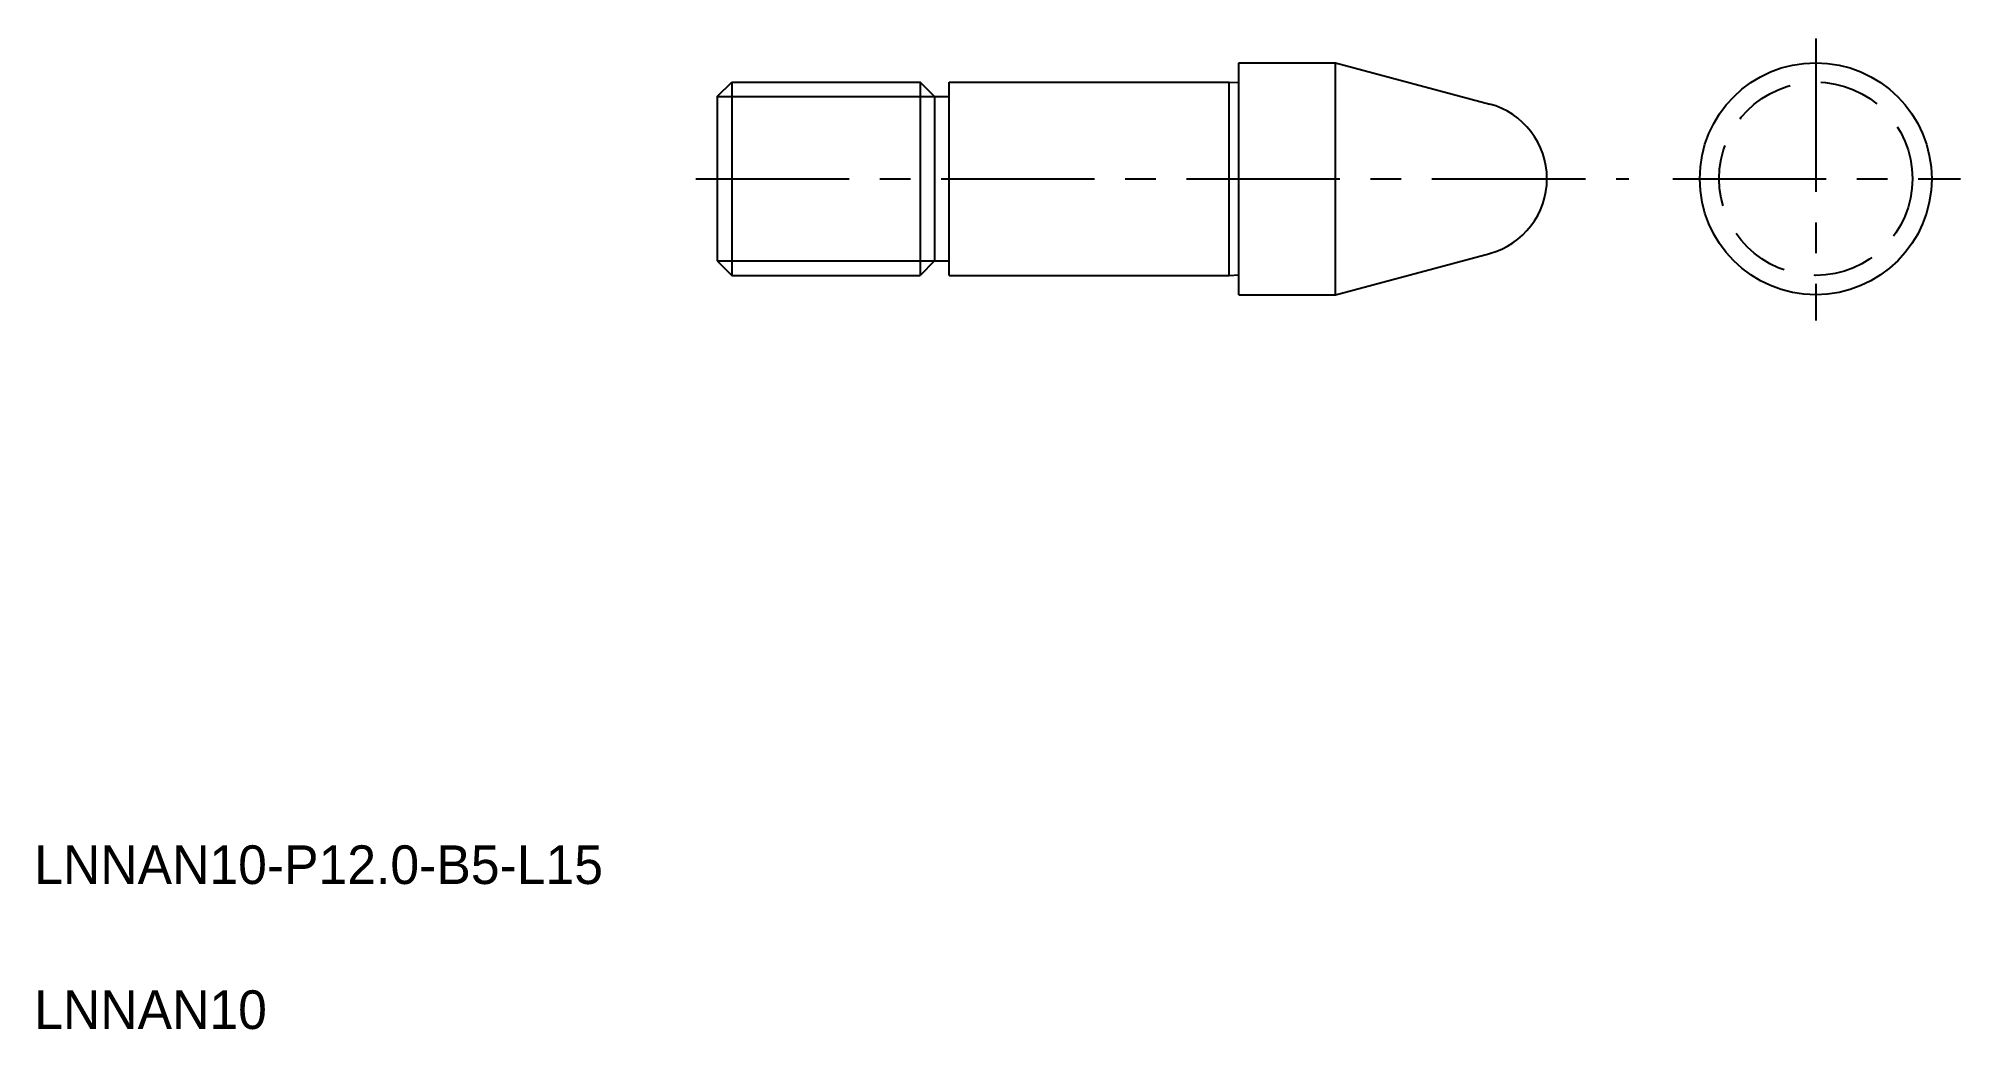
# Model space of a CAD drawing. Extents: x 5.2 to 104.7, y 5 to 56.2.
import ezdxf

# ---------------------------------------------------------------- set-up
doc = ezdxf.new("R2010")
doc.units = 0
doc.header["$LTSCALE"] = 0.25
doc.linetypes.add('CENTER', pattern=[50.8, 31.75, -6.35, 6.35, -6.35])
doc.linetypes.add('DASHED', pattern=[19.05, 12.7, -6.35])
doc.layers.get('0').update_dxf_attribs({"linetype": 'CONTINUOUS'})
doc.layers.add('CENTER', color=1, linetype='CENTER')

msp = doc.modelspace()

# ---------------------------------------------------------------- linework, layer by layer
at = {"linetype": 'CONTINUOUS'}
for p, q in [((67.344, 54.987), (72.344, 54.987)), ((67.344, 42.987), (67.344, 54.987)), ((72.344, 54.987), (80.317, 52.851)), ((72.344, 42.987), (72.344, 54.987)), ((40.344, 53.237), (41.094, 53.987)), ((41.094, 53.987), (50.844, 53.987)), ((41.094, 53.987), (41.094, 43.987)), ((51.594, 53.237), (50.844, 53.987)), ((50.844, 53.987), (50.844, 43.987)), ((52.344, 53.987), (66.844, 53.987)), ((52.344, 43.987), (52.344, 53.987)), ((66.844, 43.987), (66.844, 53.987)), ((40.344, 53.237), (40.344, 44.737)), ((51.594, 53.237), (51.594, 44.737)), ((72.344, 42.987), (80.317, 45.123)), ((40.344, 44.737), (41.094, 43.987)), ((41.094, 43.987), (50.844, 43.987)), ((51.594, 44.737), (50.844, 43.987)), ((52.344, 43.987), (66.844, 43.987)), ((67.344, 42.987), (72.344, 42.987))]:
    msp.add_line(p, q, dxfattribs=at)
for p, q in [((66.844, 53.987), (67.344, 53.962)), ((66.844, 43.987), (67.344, 44.012)), ((68.594, 42.987), (68.594, 42.987)), ((69.844, 42.987), (69.844, 42.987))]:
    msp.add_line(p, q)
at = {"color": 3, "linetype": 'CONTINUOUS'}
for p, q in [((40.344, 53.237), (51.594, 53.237)), ((40.344, 44.737), (51.594, 44.737))]:
    msp.add_line(p, q, dxfattribs=at)
at = {"color": 7, "linetype": 'CONTINUOUS'}
for p, q in [((51.594, 53.237), (52.344, 53.237)), ((51.594, 44.737), (52.344, 44.737))]:
    msp.add_line(p, q, dxfattribs=at)
at = {"linetype": 'CONTINUOUS'}
msp.add_circle((97.19, 48.987), 6, dxfattribs=at)
at = {"color": 3, "linetype": 'DASHED'}
msp.add_circle((97.19, 48.987), 5, dxfattribs=at)
at = {"linetype": 'CONTINUOUS'}
msp.add_arc((79.281, 48.987), 4, 285, 75, dxfattribs=at)
at = {"layer": 'CENTER', "color": 1, "linetype": 'CENTER'}
for p, q in [((97.19, 56.244), (97.19, 41.659)), ((39.231, 48.987), (87.518, 48.987)), ((89.793, 48.987), (104.684, 48.987))]:
    msp.add_line(p, q, dxfattribs=at)

# ---------------------------------------------------------------- texts
for s, p in [('LNNAN10-P12.0-B5-L15', (5, 12.5)), ('LNNAN10', (5, 5))]:
    msp.add_text(s, height=2).set_placement(p)

doc.saveas('drawing.dxf')
